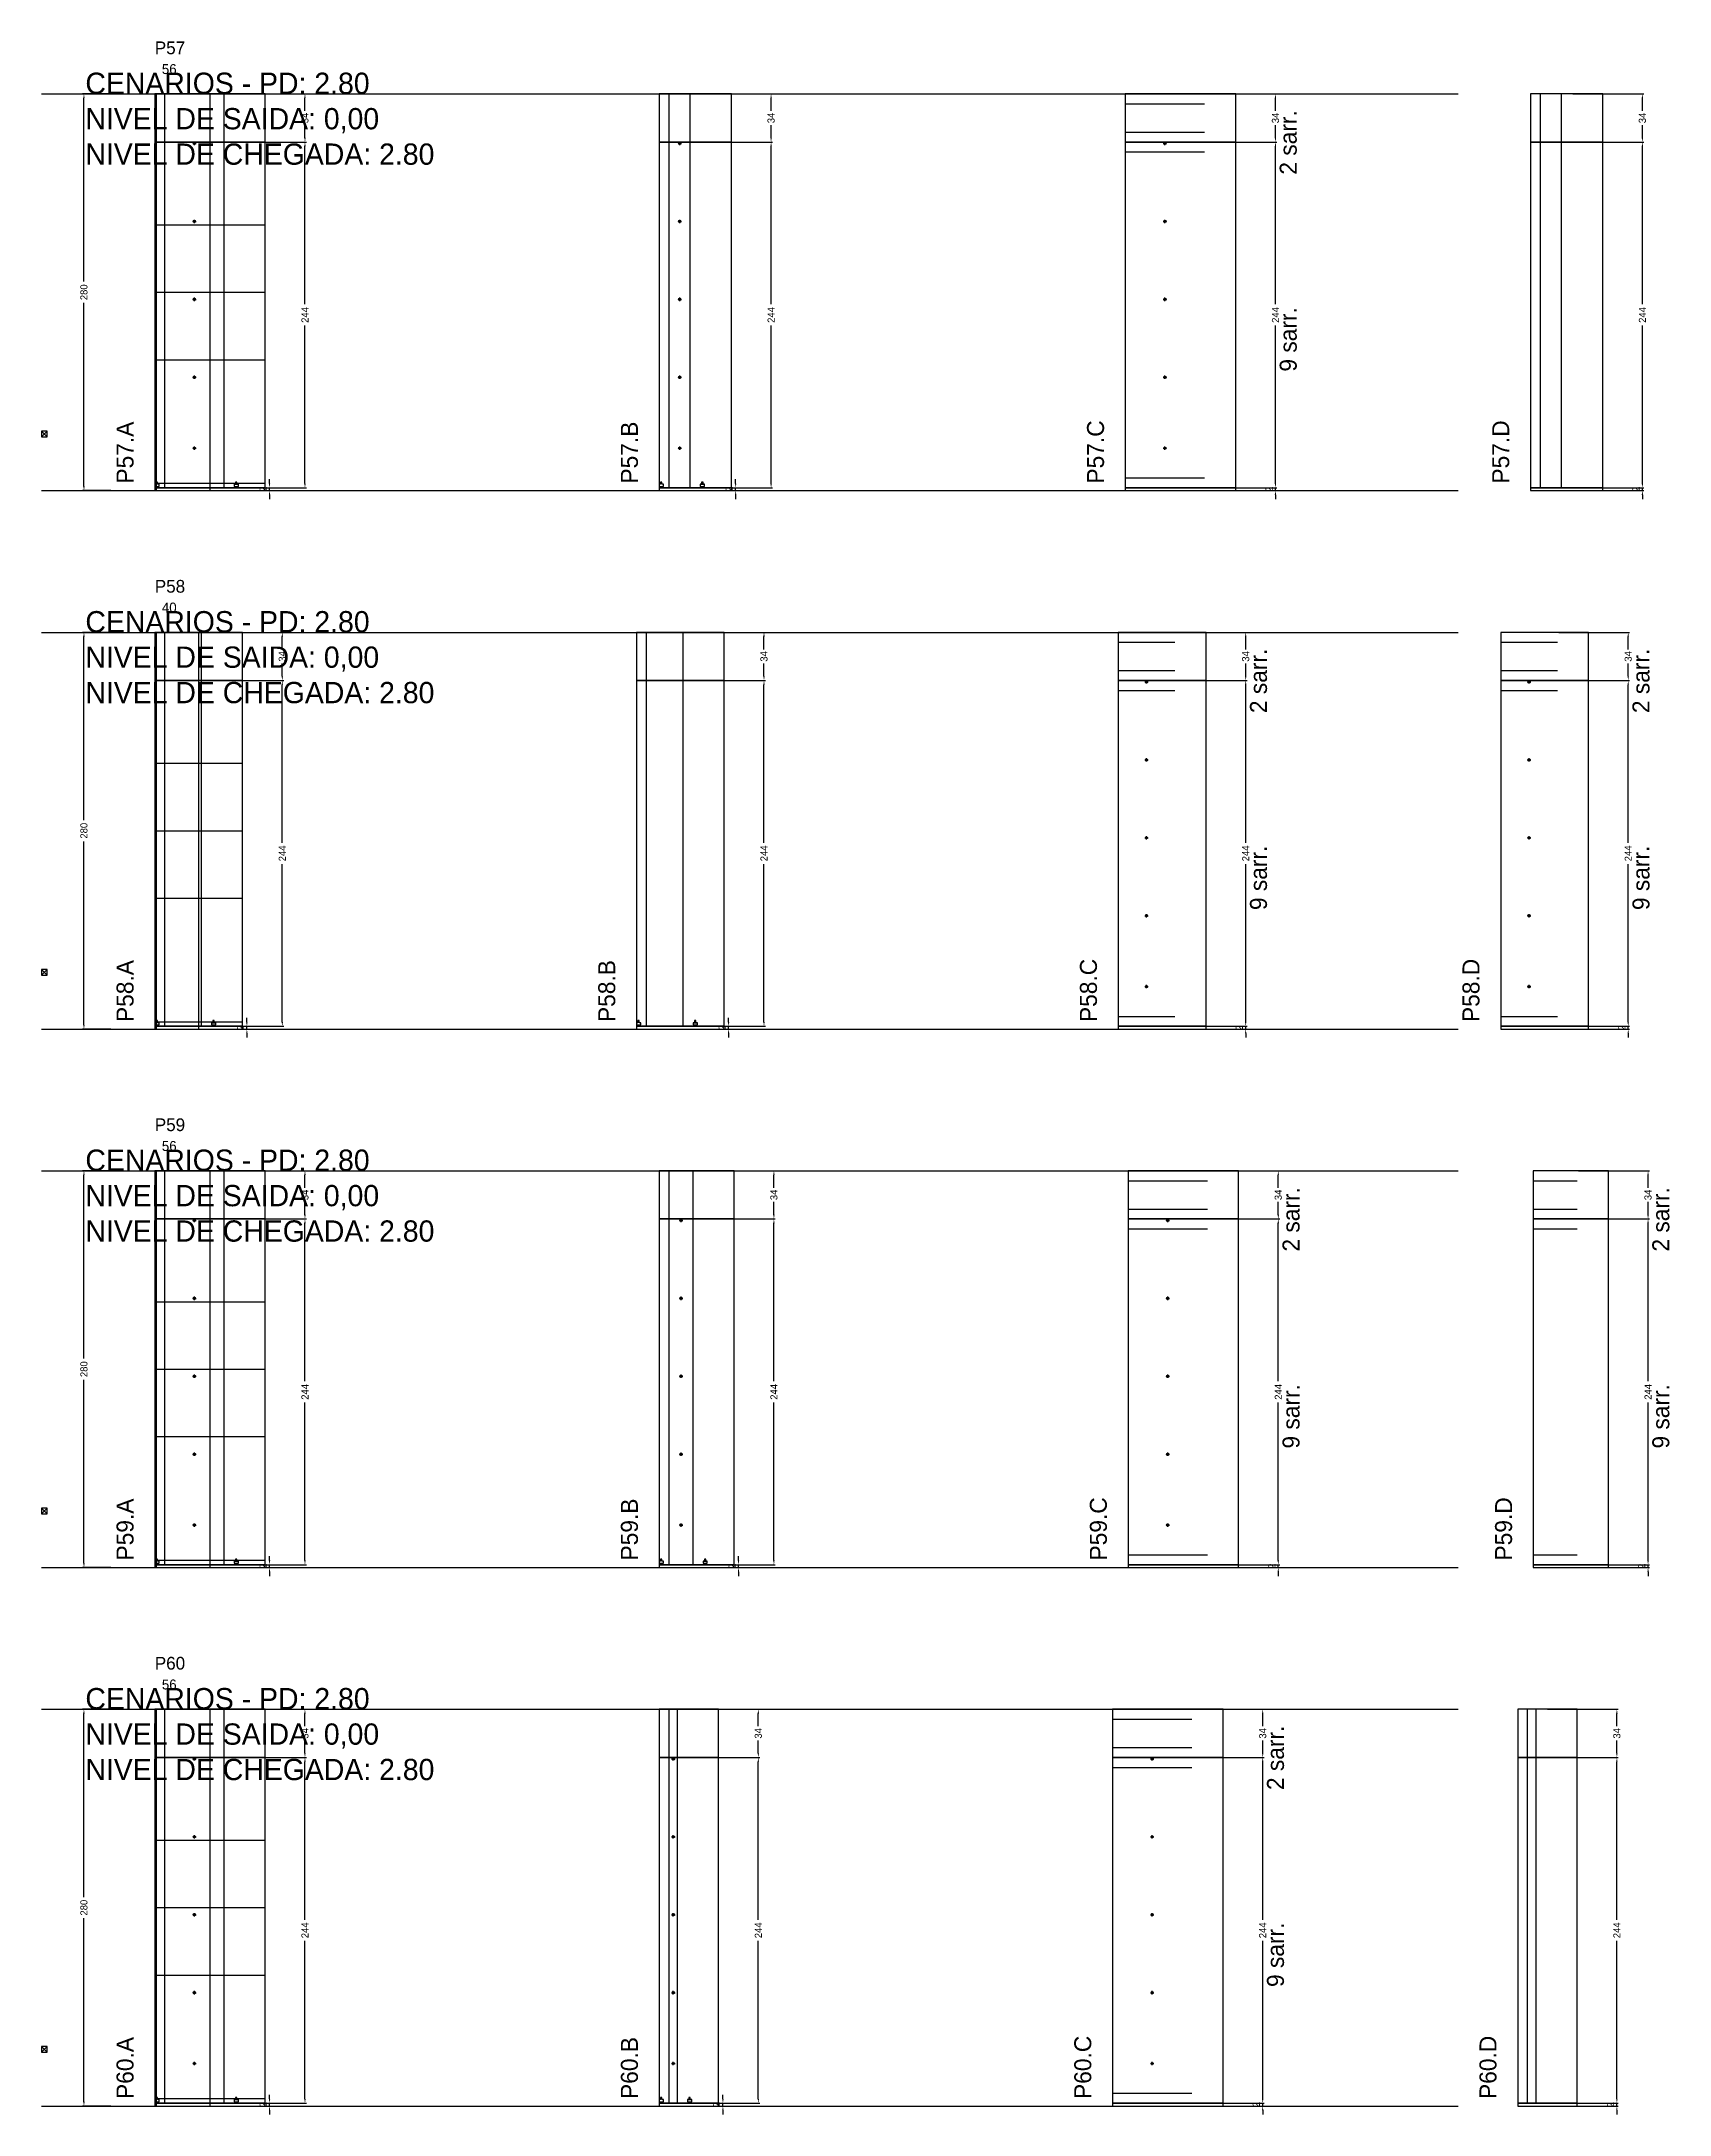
# Model space of a CAD drawing. Header units: centimetres. Extents: x -10500 to 4121, y -45226 to 295.
# Drawn here: x -7000 to -5851, y -8366 to -6903 of the extents above; entities that cross this region are included whole.
import ezdxf

# ---------------------------------------------------------------- set-up
doc = ezdxf.new("R2010")
doc.units = ezdxf.units.CM
doc.linetypes.add('DASHED', pattern=[2, -2])
for name, color, linetype in [('CHAPA', 140, 'Continuous'), ('COTA', 241, 'Continuous'), ('COTAS FURACAO', 16, 'Continuous'), ('Madeira', 30, 'Continuous'), ('MEIO_PONT', 160, 'Continuous'), ('NOMENCLATURA', 7, 'Continuous'), ('Nível', 160, 'Continuous'), ('Painéis', 200, 'Continuous'), ('Perfil Metálico', 150, 'Continuous'), ('SARR_2.2x7', 40, 'Continuous'), ('SARRAFO DE PRESSAO', 200, 'Continuous'), ('texto', 7, 'Continuous'), ('TEXTO_GERAL', 7, 'Continuous')]:
    doc.layers.add(name, color=color, linetype=linetype)
doc.dimstyles.new('PAINEL-NOVA', dxfattribs={"dimtxt": 5, "dimasz": 3, "dimexe": 1, "dimexo": 1, "dimgap": 1, "dimtad": 1, "dimcen": 2.5, "dimazin": 3, "dimtfac": 1, "dimtmove": 0, "dimatfit": 3})

# ---------------------------------------------------------------- blocks, each defined once
blk = doc.blocks.new('_CLOSEDFILLED')
at = {"color": 0, "linetype": 'BYBLOCK'}
blk.add_solid([(-1, 0.16), (0, 0), (-1, -0.16)], dxfattribs=at)
blk = doc.blocks.new('*D469')
for p, q in [((-6951, -6940), (-6971, -6940)), ((-6970, -7072.5), (-6970, -6943)), ((-6970, -7217), (-6970, -7087.5)), ((-6951, -7220), (-6971, -7220))]:
    blk.add_line(p, q)
at = {"layer": 'Defpoints'}
for p in [(-6950, -6940), (-6970, -7220), (-6950, -7220)]:
    blk.add_point(p, dxfattribs=at)
at = {"layer": 'COTA', "xscale": 3, "yscale": 3}
for p, rotation in [((-6970, -6940), 90), ((-6970, -7220), 270)]:
    blk.add_blockref('_CLOSEDFILLED', p, dxfattribs=dict(at, rotation=rotation))
at = {"layer": 'COTA', "insert": (-6970, -7080), "char_height": 5, "attachment_point": 5, "rotation": 90}
blk.add_mtext('280', dxfattribs=at)
blk = doc.blocks.new('MULDURA')
at = {"layer": 'Paineis'}
for p, q in [((0, 0), (4, 4)), ((4, 0), (0, 4))]:
    blk.add_line(p, q, dxfattribs=at)
blk.add_lwpolyline([(0, 0), (4, 0), (4, 4), (0, 4)], close=True, dxfattribs=at)
blk = doc.blocks.new('*D471')
for p, q in [((-6863, -6974), (-6813, -6974)), ((-6814, -7088.5), (-6814, -6977)), ((-6814, -7215), (-6814, -7103.5)), ((-6863, -7218), (-6813, -7218))]:
    blk.add_line(p, q)
at = {"layer": 'Defpoints'}
for p in [(-6864, -6974), (-6864, -7218), (-6814, -7218)]:
    blk.add_point(p, dxfattribs=at)
at = {"layer": 'COTA', "xscale": 3, "yscale": 3}
for p, rotation in [((-6814, -6974), 90), ((-6814, -7218), 270)]:
    blk.add_blockref('_CLOSEDFILLED', p, dxfattribs=dict(at, rotation=rotation))
at = {"layer": 'COTA', "insert": (-6814, -7096), "char_height": 5, "attachment_point": 5, "rotation": 90}
blk.add_mtext('244', dxfattribs=at)
blk = doc.blocks.new('*D472')
for p, q in [((-6863, -6940), (-6813, -6940)), ((-6814, -6952), (-6814, -6943)), ((-6814, -6971), (-6814, -6962)), ((-6863, -6974), (-6813, -6974))]:
    blk.add_line(p, q)
at = {"layer": 'Defpoints'}
for p in [(-6864, -6940), (-6864, -6974), (-6814, -6974)]:
    blk.add_point(p, dxfattribs=at)
at = {"layer": 'COTA', "xscale": 3, "yscale": 3}
for p, rotation in [((-6814, -6940), 90), ((-6814, -6974), 270)]:
    blk.add_blockref('_CLOSEDFILLED', p, dxfattribs=dict(at, rotation=rotation))
at = {"layer": 'COTA', "insert": (-6814, -6957), "char_height": 5, "attachment_point": 5, "rotation": 90}
blk.add_mtext('34', dxfattribs=at)
blk = doc.blocks.new('SLIPTEE')
at = {"layer": 'Paineis'}
blk.add_lwpolyline([(0, 0), (3, 0), (3, 1.5), (2, 1.5), (2, 3), (1, 3), (1, 1.5), (0, 1.5)], close=True, dxfattribs=at)
blk = doc.blocks.new('SLIPTDD')
at = {"layer": 'Paineis'}
blk.add_line((0, 1.5), (3, 1.5), dxfattribs=at)
blk.add_lwpolyline([(0, 0), (3, 0), (3, 1.5), (2, 1.5), (2, 3), (1, 3), (1, 1.5), (0, 1.5)], close=True, dxfattribs=at)
blk = doc.blocks.new('furacao')
at = {"layer": 'COTAS FURACAO'}
for p, q in [((-1.2, 0), (1.2, 0)), ((0, -1.2), (0, 1.2))]:
    blk.add_line(p, q, dxfattribs=at)
blk.add_circle((0, 0), 0.8, dxfattribs=at)
blk = doc.blocks.new('*D474')
for p, q in [((-6534, -6974), (-6484, -6974)), ((-6485, -7088.5), (-6485, -6977)), ((-6485, -7215), (-6485, -7103.5)), ((-6534, -7218), (-6484, -7218))]:
    blk.add_line(p, q)
at = {"layer": 'Defpoints'}
for p in [(-6535, -6974), (-6535, -7218), (-6485, -7218)]:
    blk.add_point(p, dxfattribs=at)
at = {"layer": 'COTA', "xscale": 3, "yscale": 3}
for p, rotation in [((-6485, -6974), 90), ((-6485, -7218), 270)]:
    blk.add_blockref('_CLOSEDFILLED', p, dxfattribs=dict(at, rotation=rotation))
at = {"layer": 'COTA', "insert": (-6485, -7096), "char_height": 5, "attachment_point": 5, "rotation": 90}
blk.add_mtext('244', dxfattribs=at)
blk = doc.blocks.new('*D475')
for p, q in [((-6534, -6940), (-6484, -6940)), ((-6485, -6952), (-6485, -6943)), ((-6485, -6971), (-6485, -6962)), ((-6534, -6974), (-6484, -6974))]:
    blk.add_line(p, q)
at = {"layer": 'Defpoints'}
for p in [(-6535, -6940), (-6535, -6974), (-6485, -6974)]:
    blk.add_point(p, dxfattribs=at)
at = {"layer": 'COTA', "xscale": 3, "yscale": 3}
for p, rotation in [((-6485, -6940), 90), ((-6485, -6974), 270)]:
    blk.add_blockref('_CLOSEDFILLED', p, dxfattribs=dict(at, rotation=rotation))
at = {"layer": 'COTA', "insert": (-6485, -6957), "char_height": 5, "attachment_point": 5, "rotation": 90}
blk.add_mtext('34', dxfattribs=at)
blk = doc.blocks.new('*D477')
for p, q in [((-6178, -6974), (-6128, -6974)), ((-6129, -7088.5), (-6129, -6977)), ((-6129, -7215), (-6129, -7103.5)), ((-6178, -7218), (-6128, -7218))]:
    blk.add_line(p, q)
at = {"layer": 'Defpoints'}
for p in [(-6179, -6974), (-6179, -7218), (-6129, -7218)]:
    blk.add_point(p, dxfattribs=at)
at = {"layer": 'COTA', "xscale": 3, "yscale": 3}
for p, rotation in [((-6129, -6974), 90), ((-6129, -7218), 270)]:
    blk.add_blockref('_CLOSEDFILLED', p, dxfattribs=dict(at, rotation=rotation))
at = {"layer": 'COTA', "insert": (-6129, -7096), "char_height": 5, "attachment_point": 5, "rotation": 90}
blk.add_mtext('244', dxfattribs=at)
blk = doc.blocks.new('*D478')
for p, q in [((-6178, -6940), (-6128, -6940)), ((-6129, -6952), (-6129, -6943)), ((-6129, -6971), (-6129, -6962)), ((-6178, -6974), (-6128, -6974))]:
    blk.add_line(p, q)
at = {"layer": 'Defpoints'}
for p in [(-6179, -6940), (-6179, -6974), (-6129, -6974)]:
    blk.add_point(p, dxfattribs=at)
at = {"layer": 'COTA', "xscale": 3, "yscale": 3}
for p, rotation in [((-6129, -6940), 90), ((-6129, -6974), 270)]:
    blk.add_blockref('_CLOSEDFILLED', p, dxfattribs=dict(at, rotation=rotation))
at = {"layer": 'COTA', "insert": (-6129, -6957), "char_height": 5, "attachment_point": 5, "rotation": 90}
blk.add_mtext('34', dxfattribs=at)
blk = doc.blocks.new('*D480')
for p, q in [((-5919, -6974), (-5869, -6974)), ((-5870, -7088.5), (-5870, -6977)), ((-5870, -7215), (-5870, -7103.5)), ((-5919, -7218), (-5869, -7218))]:
    blk.add_line(p, q)
at = {"layer": 'Defpoints'}
for p in [(-5920, -6974), (-5920, -7218), (-5870, -7218)]:
    blk.add_point(p, dxfattribs=at)
at = {"layer": 'COTA', "xscale": 3, "yscale": 3}
for p, rotation in [((-5870, -6974), 90), ((-5870, -7218), 270)]:
    blk.add_blockref('_CLOSEDFILLED', p, dxfattribs=dict(at, rotation=rotation))
at = {"layer": 'COTA', "insert": (-5870, -7096), "char_height": 5, "attachment_point": 5, "rotation": 90}
blk.add_mtext('244', dxfattribs=at)
blk = doc.blocks.new('*D481')
for p, q in [((-5919, -6940), (-5869, -6940)), ((-5870, -6952), (-5870, -6943)), ((-5870, -6971), (-5870, -6962)), ((-5919, -6974), (-5869, -6974))]:
    blk.add_line(p, q)
at = {"layer": 'Defpoints'}
for p in [(-5920, -6940), (-5920, -6974), (-5870, -6974)]:
    blk.add_point(p, dxfattribs=at)
at = {"layer": 'COTA', "xscale": 3, "yscale": 3}
for p, rotation in [((-5870, -6940), 90), ((-5870, -6974), 270)]:
    blk.add_blockref('_CLOSEDFILLED', p, dxfattribs=dict(at, rotation=rotation))
at = {"layer": 'COTA', "insert": (-5870, -6957), "char_height": 5, "attachment_point": 5, "rotation": 90}
blk.add_mtext('34', dxfattribs=at)
blk = doc.blocks.new('*D495')
for p, q in [((-6951, -7320), (-6971, -7320)), ((-6970, -7452.5), (-6970, -7323)), ((-6970, -7597), (-6970, -7467.5)), ((-6951, -7600), (-6971, -7600))]:
    blk.add_line(p, q)
at = {"layer": 'Defpoints'}
for p in [(-6950, -7320), (-6970, -7600), (-6950, -7600)]:
    blk.add_point(p, dxfattribs=at)
at = {"layer": 'COTA', "xscale": 3, "yscale": 3}
for p, rotation in [((-6970, -7320), 90), ((-6970, -7600), 270)]:
    blk.add_blockref('_CLOSEDFILLED', p, dxfattribs=dict(at, rotation=rotation))
at = {"layer": 'COTA', "insert": (-6970, -7460), "char_height": 5, "attachment_point": 5, "rotation": 90}
blk.add_mtext('280', dxfattribs=at)
blk = doc.blocks.new('*D497')
for p, q in [((-6879, -7354), (-6829, -7354)), ((-6830, -7468.5), (-6830, -7357)), ((-6830, -7595), (-6830, -7483.5)), ((-6879, -7598), (-6829, -7598))]:
    blk.add_line(p, q)
at = {"layer": 'Defpoints'}
for p in [(-6880, -7354), (-6880, -7598), (-6830, -7598)]:
    blk.add_point(p, dxfattribs=at)
at = {"layer": 'COTA', "xscale": 3, "yscale": 3}
for p, rotation in [((-6830, -7354), 90), ((-6830, -7598), 270)]:
    blk.add_blockref('_CLOSEDFILLED', p, dxfattribs=dict(at, rotation=rotation))
at = {"layer": 'COTA', "insert": (-6830, -7476), "char_height": 5, "attachment_point": 5, "rotation": 90}
blk.add_mtext('244', dxfattribs=at)
blk = doc.blocks.new('*D498')
for p, q in [((-6879, -7320), (-6829, -7320)), ((-6830, -7332), (-6830, -7323)), ((-6830, -7351), (-6830, -7342)), ((-6879, -7354), (-6829, -7354))]:
    blk.add_line(p, q)
at = {"layer": 'Defpoints'}
for p in [(-6880, -7320), (-6880, -7354), (-6830, -7354)]:
    blk.add_point(p, dxfattribs=at)
at = {"layer": 'COTA', "xscale": 3, "yscale": 3}
for p, rotation in [((-6830, -7320), 90), ((-6830, -7354), 270)]:
    blk.add_blockref('_CLOSEDFILLED', p, dxfattribs=dict(at, rotation=rotation))
at = {"layer": 'COTA', "insert": (-6830, -7337), "char_height": 5, "attachment_point": 5, "rotation": 90}
blk.add_mtext('34', dxfattribs=at)
blk = doc.blocks.new('*D500')
for p, q in [((-6539, -7354), (-6489, -7354)), ((-6490, -7468.5), (-6490, -7357)), ((-6490, -7595), (-6490, -7483.5)), ((-6539, -7598), (-6489, -7598))]:
    blk.add_line(p, q)
at = {"layer": 'Defpoints'}
for p in [(-6540, -7354), (-6540, -7598), (-6490, -7598)]:
    blk.add_point(p, dxfattribs=at)
at = {"layer": 'COTA', "xscale": 3, "yscale": 3}
for p, rotation in [((-6490, -7354), 90), ((-6490, -7598), 270)]:
    blk.add_blockref('_CLOSEDFILLED', p, dxfattribs=dict(at, rotation=rotation))
at = {"layer": 'COTA', "insert": (-6490, -7476), "char_height": 5, "attachment_point": 5, "rotation": 90}
blk.add_mtext('244', dxfattribs=at)
blk = doc.blocks.new('*D501')
for p, q in [((-6539, -7320), (-6489, -7320)), ((-6490, -7332), (-6490, -7323)), ((-6490, -7351), (-6490, -7342)), ((-6539, -7354), (-6489, -7354))]:
    blk.add_line(p, q)
at = {"layer": 'Defpoints'}
for p in [(-6540, -7320), (-6540, -7354), (-6490, -7354)]:
    blk.add_point(p, dxfattribs=at)
at = {"layer": 'COTA', "xscale": 3, "yscale": 3}
for p, rotation in [((-6490, -7320), 90), ((-6490, -7354), 270)]:
    blk.add_blockref('_CLOSEDFILLED', p, dxfattribs=dict(at, rotation=rotation))
at = {"layer": 'COTA', "insert": (-6490, -7337), "char_height": 5, "attachment_point": 5, "rotation": 90}
blk.add_mtext('34', dxfattribs=at)
blk = doc.blocks.new('*D503')
for p, q in [((-6199, -7354), (-6149, -7354)), ((-6150, -7468.5), (-6150, -7357)), ((-6150, -7595), (-6150, -7483.5)), ((-6199, -7598), (-6149, -7598))]:
    blk.add_line(p, q)
at = {"layer": 'Defpoints'}
for p in [(-6200, -7354), (-6200, -7598), (-6150, -7598)]:
    blk.add_point(p, dxfattribs=at)
at = {"layer": 'COTA', "xscale": 3, "yscale": 3}
for p, rotation in [((-6150, -7354), 90), ((-6150, -7598), 270)]:
    blk.add_blockref('_CLOSEDFILLED', p, dxfattribs=dict(at, rotation=rotation))
at = {"layer": 'COTA', "insert": (-6150, -7476), "char_height": 5, "attachment_point": 5, "rotation": 90}
blk.add_mtext('244', dxfattribs=at)
blk = doc.blocks.new('*D504')
for p, q in [((-6199, -7320), (-6149, -7320)), ((-6150, -7332), (-6150, -7323)), ((-6150, -7351), (-6150, -7342)), ((-6199, -7354), (-6149, -7354))]:
    blk.add_line(p, q)
at = {"layer": 'Defpoints'}
for p in [(-6200, -7320), (-6200, -7354), (-6150, -7354)]:
    blk.add_point(p, dxfattribs=at)
at = {"layer": 'COTA', "xscale": 3, "yscale": 3}
for p, rotation in [((-6150, -7320), 90), ((-6150, -7354), 270)]:
    blk.add_blockref('_CLOSEDFILLED', p, dxfattribs=dict(at, rotation=rotation))
at = {"layer": 'COTA', "insert": (-6150, -7337), "char_height": 5, "attachment_point": 5, "rotation": 90}
blk.add_mtext('34', dxfattribs=at)
blk = doc.blocks.new('*D506')
for p, q in [((-5929, -7354), (-5879, -7354)), ((-5880, -7468.5), (-5880, -7357)), ((-5880, -7595), (-5880, -7483.5)), ((-5929, -7598), (-5879, -7598))]:
    blk.add_line(p, q)
at = {"layer": 'Defpoints'}
for p in [(-5930, -7354), (-5930, -7598), (-5880, -7598)]:
    blk.add_point(p, dxfattribs=at)
at = {"layer": 'COTA', "xscale": 3, "yscale": 3}
for p, rotation in [((-5880, -7354), 90), ((-5880, -7598), 270)]:
    blk.add_blockref('_CLOSEDFILLED', p, dxfattribs=dict(at, rotation=rotation))
at = {"layer": 'COTA', "insert": (-5880, -7476), "char_height": 5, "attachment_point": 5, "rotation": 90}
blk.add_mtext('244', dxfattribs=at)
blk = doc.blocks.new('*D507')
for p, q in [((-5929, -7320), (-5879, -7320)), ((-5880, -7332), (-5880, -7323)), ((-5880, -7351), (-5880, -7342)), ((-5929, -7354), (-5879, -7354))]:
    blk.add_line(p, q)
at = {"layer": 'Defpoints'}
for p in [(-5930, -7320), (-5930, -7354), (-5880, -7354)]:
    blk.add_point(p, dxfattribs=at)
at = {"layer": 'COTA', "xscale": 3, "yscale": 3}
for p, rotation in [((-5880, -7320), 90), ((-5880, -7354), 270)]:
    blk.add_blockref('_CLOSEDFILLED', p, dxfattribs=dict(at, rotation=rotation))
at = {"layer": 'COTA', "insert": (-5880, -7337), "char_height": 5, "attachment_point": 5, "rotation": 90}
blk.add_mtext('34', dxfattribs=at)
blk = doc.blocks.new('*D521')
for p, q in [((-6951, -7700), (-6971, -7700)), ((-6970, -7832.5), (-6970, -7703)), ((-6970, -7977), (-6970, -7847.5)), ((-6951, -7980), (-6971, -7980))]:
    blk.add_line(p, q)
at = {"layer": 'Defpoints'}
for p in [(-6950, -7700), (-6970, -7980), (-6950, -7980)]:
    blk.add_point(p, dxfattribs=at)
at = {"layer": 'COTA', "xscale": 3, "yscale": 3}
for p, rotation in [((-6970, -7700), 90), ((-6970, -7980), 270)]:
    blk.add_blockref('_CLOSEDFILLED', p, dxfattribs=dict(at, rotation=rotation))
at = {"layer": 'COTA', "insert": (-6970, -7840), "char_height": 5, "attachment_point": 5, "rotation": 90}
blk.add_mtext('280', dxfattribs=at)
blk = doc.blocks.new('*D523')
for p, q in [((-6863, -7734), (-6813, -7734)), ((-6814, -7848.5), (-6814, -7737)), ((-6814, -7975), (-6814, -7863.5)), ((-6863, -7978), (-6813, -7978))]:
    blk.add_line(p, q)
at = {"layer": 'Defpoints'}
for p in [(-6864, -7734), (-6864, -7978), (-6814, -7978)]:
    blk.add_point(p, dxfattribs=at)
at = {"layer": 'COTA', "xscale": 3, "yscale": 3}
for p, rotation in [((-6814, -7734), 90), ((-6814, -7978), 270)]:
    blk.add_blockref('_CLOSEDFILLED', p, dxfattribs=dict(at, rotation=rotation))
at = {"layer": 'COTA', "insert": (-6814, -7856), "char_height": 5, "attachment_point": 5, "rotation": 90}
blk.add_mtext('244', dxfattribs=at)
blk = doc.blocks.new('*D524')
for p, q in [((-6863, -7700), (-6813, -7700)), ((-6814, -7712), (-6814, -7703)), ((-6814, -7731), (-6814, -7722)), ((-6863, -7734), (-6813, -7734))]:
    blk.add_line(p, q)
at = {"layer": 'Defpoints'}
for p in [(-6864, -7700), (-6864, -7734), (-6814, -7734)]:
    blk.add_point(p, dxfattribs=at)
at = {"layer": 'COTA', "xscale": 3, "yscale": 3}
for p, rotation in [((-6814, -7700), 90), ((-6814, -7734), 270)]:
    blk.add_blockref('_CLOSEDFILLED', p, dxfattribs=dict(at, rotation=rotation))
at = {"layer": 'COTA', "insert": (-6814, -7717), "char_height": 5, "attachment_point": 5, "rotation": 90}
blk.add_mtext('34', dxfattribs=at)
blk = doc.blocks.new('*D526')
for p, q in [((-6532, -7734), (-6482, -7734)), ((-6483, -7848.5), (-6483, -7737)), ((-6483, -7975), (-6483, -7863.5)), ((-6532, -7978), (-6482, -7978))]:
    blk.add_line(p, q)
at = {"layer": 'Defpoints'}
for p in [(-6533, -7734), (-6533, -7978), (-6483, -7978)]:
    blk.add_point(p, dxfattribs=at)
at = {"layer": 'COTA', "xscale": 3, "yscale": 3}
for p, rotation in [((-6483, -7734), 90), ((-6483, -7978), 270)]:
    blk.add_blockref('_CLOSEDFILLED', p, dxfattribs=dict(at, rotation=rotation))
at = {"layer": 'COTA', "insert": (-6483, -7856), "char_height": 5, "attachment_point": 5, "rotation": 90}
blk.add_mtext('244', dxfattribs=at)
blk = doc.blocks.new('*D527')
for p, q in [((-6532, -7700), (-6482, -7700)), ((-6483, -7712), (-6483, -7703)), ((-6483, -7731), (-6483, -7722)), ((-6532, -7734), (-6482, -7734))]:
    blk.add_line(p, q)
at = {"layer": 'Defpoints'}
for p in [(-6533, -7700), (-6533, -7734), (-6483, -7734)]:
    blk.add_point(p, dxfattribs=at)
at = {"layer": 'COTA', "xscale": 3, "yscale": 3}
for p, rotation in [((-6483, -7700), 90), ((-6483, -7734), 270)]:
    blk.add_blockref('_CLOSEDFILLED', p, dxfattribs=dict(at, rotation=rotation))
at = {"layer": 'COTA', "insert": (-6483, -7717), "char_height": 5, "attachment_point": 5, "rotation": 90}
blk.add_mtext('34', dxfattribs=at)
blk = doc.blocks.new('*D529')
for p, q in [((-6176, -7734), (-6126, -7734)), ((-6127, -7848.5), (-6127, -7737)), ((-6127, -7975), (-6127, -7863.5)), ((-6176, -7978), (-6126, -7978))]:
    blk.add_line(p, q)
at = {"layer": 'Defpoints'}
for p in [(-6177, -7734), (-6177, -7978), (-6127, -7978)]:
    blk.add_point(p, dxfattribs=at)
at = {"layer": 'COTA', "xscale": 3, "yscale": 3}
for p, rotation in [((-6127, -7734), 90), ((-6127, -7978), 270)]:
    blk.add_blockref('_CLOSEDFILLED', p, dxfattribs=dict(at, rotation=rotation))
at = {"layer": 'COTA', "insert": (-6127, -7856), "char_height": 5, "attachment_point": 5, "rotation": 90}
blk.add_mtext('244', dxfattribs=at)
blk = doc.blocks.new('*D530')
for p, q in [((-6176, -7700), (-6126, -7700)), ((-6127, -7712), (-6127, -7703)), ((-6127, -7731), (-6127, -7722)), ((-6176, -7734), (-6126, -7734))]:
    blk.add_line(p, q)
at = {"layer": 'Defpoints'}
for p in [(-6177, -7700), (-6177, -7734), (-6127, -7734)]:
    blk.add_point(p, dxfattribs=at)
at = {"layer": 'COTA', "xscale": 3, "yscale": 3}
for p, rotation in [((-6127, -7700), 90), ((-6127, -7734), 270)]:
    blk.add_blockref('_CLOSEDFILLED', p, dxfattribs=dict(at, rotation=rotation))
at = {"layer": 'COTA', "insert": (-6127, -7717), "char_height": 5, "attachment_point": 5, "rotation": 90}
blk.add_mtext('34', dxfattribs=at)
blk = doc.blocks.new('*D532')
for p, q in [((-5915, -7734), (-5865, -7734)), ((-5866, -7848.5), (-5866, -7737)), ((-5866, -7975), (-5866, -7863.5)), ((-5915, -7978), (-5865, -7978))]:
    blk.add_line(p, q)
at = {"layer": 'Defpoints'}
for p in [(-5916, -7734), (-5916, -7978), (-5866, -7978)]:
    blk.add_point(p, dxfattribs=at)
at = {"layer": 'COTA', "xscale": 3, "yscale": 3}
for p, rotation in [((-5866, -7734), 90), ((-5866, -7978), 270)]:
    blk.add_blockref('_CLOSEDFILLED', p, dxfattribs=dict(at, rotation=rotation))
at = {"layer": 'COTA', "insert": (-5866, -7856), "char_height": 5, "attachment_point": 5, "rotation": 90}
blk.add_mtext('244', dxfattribs=at)
blk = doc.blocks.new('*D533')
for p, q in [((-5915, -7700), (-5865, -7700)), ((-5866, -7712), (-5866, -7703)), ((-5866, -7731), (-5866, -7722)), ((-5915, -7734), (-5865, -7734))]:
    blk.add_line(p, q)
at = {"layer": 'Defpoints'}
for p in [(-5916, -7700), (-5916, -7734), (-5866, -7734)]:
    blk.add_point(p, dxfattribs=at)
at = {"layer": 'COTA', "xscale": 3, "yscale": 3}
for p, rotation in [((-5866, -7700), 90), ((-5866, -7734), 270)]:
    blk.add_blockref('_CLOSEDFILLED', p, dxfattribs=dict(at, rotation=rotation))
at = {"layer": 'COTA', "insert": (-5866, -7717), "char_height": 5, "attachment_point": 5, "rotation": 90}
blk.add_mtext('34', dxfattribs=at)
blk = doc.blocks.new('*D547')
for p, q in [((-6951, -8080), (-6971, -8080)), ((-6970, -8212.5), (-6970, -8083)), ((-6970, -8357), (-6970, -8227.5)), ((-6951, -8360), (-6971, -8360))]:
    blk.add_line(p, q)
at = {"layer": 'Defpoints'}
for p in [(-6950, -8080), (-6970, -8360), (-6950, -8360)]:
    blk.add_point(p, dxfattribs=at)
at = {"layer": 'COTA', "xscale": 3, "yscale": 3}
for p, rotation in [((-6970, -8080), 90), ((-6970, -8360), 270)]:
    blk.add_blockref('_CLOSEDFILLED', p, dxfattribs=dict(at, rotation=rotation))
at = {"layer": 'COTA', "insert": (-6970, -8220), "char_height": 5, "attachment_point": 5, "rotation": 90}
blk.add_mtext('280', dxfattribs=at)
blk = doc.blocks.new('*D549')
for p, q in [((-6863, -8114), (-6813, -8114)), ((-6814, -8228.5), (-6814, -8117)), ((-6814, -8355), (-6814, -8243.5)), ((-6863, -8358), (-6813, -8358))]:
    blk.add_line(p, q)
at = {"layer": 'Defpoints'}
for p in [(-6864, -8114), (-6864, -8358), (-6814, -8358)]:
    blk.add_point(p, dxfattribs=at)
at = {"layer": 'COTA', "xscale": 3, "yscale": 3}
for p, rotation in [((-6814, -8114), 90), ((-6814, -8358), 270)]:
    blk.add_blockref('_CLOSEDFILLED', p, dxfattribs=dict(at, rotation=rotation))
at = {"layer": 'COTA', "insert": (-6814, -8236), "char_height": 5, "attachment_point": 5, "rotation": 90}
blk.add_mtext('244', dxfattribs=at)
blk = doc.blocks.new('*D550')
for p, q in [((-6863, -8080), (-6813, -8080)), ((-6814, -8092), (-6814, -8083)), ((-6814, -8111), (-6814, -8102)), ((-6863, -8114), (-6813, -8114))]:
    blk.add_line(p, q)
at = {"layer": 'Defpoints'}
for p in [(-6864, -8080), (-6864, -8114), (-6814, -8114)]:
    blk.add_point(p, dxfattribs=at)
at = {"layer": 'COTA', "xscale": 3, "yscale": 3}
for p, rotation in [((-6814, -8080), 90), ((-6814, -8114), 270)]:
    blk.add_blockref('_CLOSEDFILLED', p, dxfattribs=dict(at, rotation=rotation))
at = {"layer": 'COTA', "insert": (-6814, -8097), "char_height": 5, "attachment_point": 5, "rotation": 90}
blk.add_mtext('34', dxfattribs=at)
blk = doc.blocks.new('*D552')
for p, q in [((-6543, -8114), (-6493, -8114)), ((-6494, -8228.5), (-6494, -8117)), ((-6494, -8355), (-6494, -8243.5)), ((-6543, -8358), (-6493, -8358))]:
    blk.add_line(p, q)
at = {"layer": 'Defpoints'}
for p in [(-6544, -8114), (-6544, -8358), (-6494, -8358)]:
    blk.add_point(p, dxfattribs=at)
at = {"layer": 'COTA', "xscale": 3, "yscale": 3}
for p, rotation in [((-6494, -8114), 90), ((-6494, -8358), 270)]:
    blk.add_blockref('_CLOSEDFILLED', p, dxfattribs=dict(at, rotation=rotation))
at = {"layer": 'COTA', "insert": (-6494, -8236), "char_height": 5, "attachment_point": 5, "rotation": 90}
blk.add_mtext('244', dxfattribs=at)
blk = doc.blocks.new('*D553')
for p, q in [((-6543, -8080), (-6493, -8080)), ((-6494, -8092), (-6494, -8083)), ((-6494, -8111), (-6494, -8102)), ((-6543, -8114), (-6493, -8114))]:
    blk.add_line(p, q)
at = {"layer": 'Defpoints'}
for p in [(-6544, -8080), (-6544, -8114), (-6494, -8114)]:
    blk.add_point(p, dxfattribs=at)
at = {"layer": 'COTA', "xscale": 3, "yscale": 3}
for p, rotation in [((-6494, -8080), 90), ((-6494, -8114), 270)]:
    blk.add_blockref('_CLOSEDFILLED', p, dxfattribs=dict(at, rotation=rotation))
at = {"layer": 'COTA', "insert": (-6494, -8097), "char_height": 5, "attachment_point": 5, "rotation": 90}
blk.add_mtext('34', dxfattribs=at)
blk = doc.blocks.new('*D555')
for p, q in [((-6187, -8114), (-6137, -8114)), ((-6138, -8228.5), (-6138, -8117)), ((-6138, -8355), (-6138, -8243.5)), ((-6187, -8358), (-6137, -8358))]:
    blk.add_line(p, q)
at = {"layer": 'Defpoints'}
for p in [(-6188, -8114), (-6188, -8358), (-6138, -8358)]:
    blk.add_point(p, dxfattribs=at)
at = {"layer": 'COTA', "xscale": 3, "yscale": 3}
for p, rotation in [((-6138, -8114), 90), ((-6138, -8358), 270)]:
    blk.add_blockref('_CLOSEDFILLED', p, dxfattribs=dict(at, rotation=rotation))
at = {"layer": 'COTA', "insert": (-6138, -8236), "char_height": 5, "attachment_point": 5, "rotation": 90}
blk.add_mtext('244', dxfattribs=at)
blk = doc.blocks.new('*D556')
for p, q in [((-6187, -8080), (-6137, -8080)), ((-6138, -8092), (-6138, -8083)), ((-6138, -8111), (-6138, -8102)), ((-6187, -8114), (-6137, -8114))]:
    blk.add_line(p, q)
at = {"layer": 'Defpoints'}
for p in [(-6188, -8080), (-6188, -8114), (-6138, -8114)]:
    blk.add_point(p, dxfattribs=at)
at = {"layer": 'COTA', "xscale": 3, "yscale": 3}
for p, rotation in [((-6138, -8080), 90), ((-6138, -8114), 270)]:
    blk.add_blockref('_CLOSEDFILLED', p, dxfattribs=dict(at, rotation=rotation))
at = {"layer": 'COTA', "insert": (-6138, -8097), "char_height": 5, "attachment_point": 5, "rotation": 90}
blk.add_mtext('34', dxfattribs=at)
blk = doc.blocks.new('*D558')
for p, q in [((-5937, -8114), (-5887, -8114)), ((-5888, -8228.5), (-5888, -8117)), ((-5888, -8355), (-5888, -8243.5)), ((-5937, -8358), (-5887, -8358))]:
    blk.add_line(p, q)
at = {"layer": 'Defpoints'}
for p in [(-5938, -8114), (-5938, -8358), (-5888, -8358)]:
    blk.add_point(p, dxfattribs=at)
at = {"layer": 'COTA', "xscale": 3, "yscale": 3}
for p, rotation in [((-5888, -8114), 90), ((-5888, -8358), 270)]:
    blk.add_blockref('_CLOSEDFILLED', p, dxfattribs=dict(at, rotation=rotation))
at = {"layer": 'COTA', "insert": (-5888, -8236), "char_height": 5, "attachment_point": 5, "rotation": 90}
blk.add_mtext('244', dxfattribs=at)
blk = doc.blocks.new('*D559')
for p, q in [((-5937, -8080), (-5887, -8080)), ((-5888, -8092), (-5888, -8083)), ((-5888, -8111), (-5888, -8102)), ((-5937, -8114), (-5887, -8114))]:
    blk.add_line(p, q)
at = {"layer": 'Defpoints'}
for p in [(-5938, -8080), (-5938, -8114), (-5888, -8114)]:
    blk.add_point(p, dxfattribs=at)
at = {"layer": 'COTA', "xscale": 3, "yscale": 3}
for p, rotation in [((-5888, -8080), 90), ((-5888, -8114), 270)]:
    blk.add_blockref('_CLOSEDFILLED', p, dxfattribs=dict(at, rotation=rotation))
at = {"layer": 'COTA', "insert": (-5888, -8097), "char_height": 5, "attachment_point": 5, "rotation": 90}
blk.add_mtext('34', dxfattribs=at)

msp = doc.modelspace()

# ---------------------------------------------------------------- linework, layer by layer
at = {"layer": 'CHAPA'}
for points in [[(-6920, -7220), (-6918.8, -7220), (-6918.8, -6940), (-6920, -6940)], [(-6920, -7600), (-6918.8, -7600), (-6918.8, -7320), (-6920, -7320)], [(-6920, -7980), (-6918.8, -7980), (-6918.8, -7700), (-6920, -7700)], [(-6920, -8360), (-6918.8, -8360), (-6918.8, -8080), (-6920, -8080)]]:
    msp.add_lwpolyline(points, close=True, dxfattribs=at)
at = {"layer": 'Madeira'}
for points in [[(-6920, -7032.4), (-6842, -7032.4)], [(-6920, -7127.6), (-6842, -7127.6)], [(-6920, -7412.4), (-6858, -7412.4)], [(-6920, -7507.6), (-6858, -7507.6)], [(-6920, -7792.4), (-6842, -7792.4)], [(-6920, -7887.6), (-6842, -7887.6)], [(-6920, -8172.4), (-6842, -8172.4)], [(-6920, -8267.6), (-6842, -8267.6)]]:
    msp.add_lwpolyline(points, dxfattribs=at)
at = {"layer": 'MEIO_PONT'}
for points in [[(-6920, -7080), (-6842, -7080)], [(-6920, -7460), (-6858, -7460)], [(-6920, -7840), (-6842, -7840)], [(-6920, -8220), (-6842, -8220)]]:
    msp.add_lwpolyline(points, dxfattribs=at)
at = {"layer": 'Nível', "linetype": 'DASHED'}
for points in [[(-7000, -6940), (-6000, -6940)], [(-7000, -7220), (-6000, -7220)], [(-7000, -7320), (-6000, -7320)], [(-7000, -7600), (-6000, -7600)], [(-7000, -7700), (-6000, -7700)], [(-7000, -7980), (-6000, -7980)], [(-7000, -8080), (-6000, -8080)], [(-7000, -8360), (-6000, -8360)]]:
    msp.add_lwpolyline(points, dxfattribs=at)
at = {"layer": 'Painéis'}
for points in [[(-6920, -6974), (-6842, -6974), (-6842, -6940), (-6920, -6940)], [(-6920, -7220), (-6842, -7220), (-6842, -6940), (-6920, -6940)], [(-6564, -6974), (-6513, -6974), (-6513, -6940), (-6564, -6940)], [(-6235, -6974), (-6157, -6974), (-6157, -6940), (-6235, -6940)], [(-5949, -6974), (-5898, -6974), (-5898, -6940), (-5949, -6940)], [(-6920, -7218), (-6842, -7218), (-6842, -6974), (-6920, -6974)], [(-6564, -7218), (-6513, -7218), (-6513, -6974), (-6564, -6974)], [(-6235, -7218), (-6157, -7218), (-6157, -6974), (-6235, -6974)], [(-5949, -7218), (-5898, -7218), (-5898, -6974), (-5949, -6974)], [(-6920, -7220), (-6842, -7220), (-6842, -7218), (-6920, -7218)], [(-6564, -7220), (-6513, -7220), (-6513, -7218), (-6564, -7218)], [(-6235, -7220), (-6157, -7220), (-6157, -7218), (-6235, -7218)], [(-5949, -7220), (-5898, -7220), (-5898, -7218), (-5949, -7218)], [(-6920, -7354), (-6858, -7354), (-6858, -7320), (-6920, -7320)], [(-6920, -7600), (-6858, -7600), (-6858, -7320), (-6920, -7320)], [(-6580, -7354), (-6518, -7354), (-6518, -7320), (-6580, -7320)], [(-6240, -7354), (-6178, -7354), (-6178, -7320), (-6240, -7320)], [(-5970, -7354), (-5908, -7354), (-5908, -7320), (-5970, -7320)], [(-6920, -7598), (-6858, -7598), (-6858, -7354), (-6920, -7354)], [(-6580, -7598), (-6518, -7598), (-6518, -7354), (-6580, -7354)], [(-6240, -7598), (-6178, -7598), (-6178, -7354), (-6240, -7354)], [(-5970, -7598), (-5908, -7598), (-5908, -7354), (-5970, -7354)], [(-6920, -7600), (-6858, -7600), (-6858, -7598), (-6920, -7598)], [(-6580, -7600), (-6518, -7600), (-6518, -7598), (-6580, -7598)], [(-6240, -7600), (-6178, -7600), (-6178, -7598), (-6240, -7598)], [(-5970, -7600), (-5908, -7600), (-5908, -7598), (-5970, -7598)], [(-6920, -7734), (-6842, -7734), (-6842, -7700), (-6920, -7700)], [(-6920, -7980), (-6842, -7980), (-6842, -7700), (-6920, -7700)], [(-6564, -7734), (-6511, -7734), (-6511, -7700), (-6564, -7700)], [(-6233, -7734), (-6155, -7734), (-6155, -7700), (-6233, -7700)], [(-5947, -7734), (-5894, -7734), (-5894, -7700), (-5947, -7700)], [(-6920, -7978), (-6842, -7978), (-6842, -7734), (-6920, -7734)], [(-6564, -7978), (-6511, -7978), (-6511, -7734), (-6564, -7734)], [(-6233, -7978), (-6155, -7978), (-6155, -7734), (-6233, -7734)], [(-5947, -7978), (-5894, -7978), (-5894, -7734), (-5947, -7734)], [(-6920, -7980), (-6842, -7980), (-6842, -7978), (-6920, -7978)], [(-6564, -7980), (-6511, -7980), (-6511, -7978), (-6564, -7978)], [(-6233, -7980), (-6155, -7980), (-6155, -7978), (-6233, -7978)], [(-5947, -7980), (-5894, -7980), (-5894, -7978), (-5947, -7978)], [(-6920, -8114), (-6842, -8114), (-6842, -8080), (-6920, -8080)], [(-6920, -8360), (-6842, -8360), (-6842, -8080), (-6920, -8080)], [(-6564, -8114), (-6522, -8114), (-6522, -8080), (-6564, -8080)], [(-6244, -8114), (-6166, -8114), (-6166, -8080), (-6244, -8080)], [(-5958, -8114), (-5916, -8114), (-5916, -8080), (-5958, -8080)], [(-6920, -8358), (-6842, -8358), (-6842, -8114), (-6920, -8114)], [(-6564, -8358), (-6522, -8358), (-6522, -8114), (-6564, -8114)], [(-6244, -8358), (-6166, -8358), (-6166, -8114), (-6244, -8114)], [(-5958, -8358), (-5916, -8358), (-5916, -8114), (-5958, -8114)], [(-6920, -8360), (-6842, -8360), (-6842, -8358), (-6920, -8358)], [(-6564, -8360), (-6522, -8360), (-6522, -8358), (-6564, -8358)], [(-6244, -8360), (-6166, -8360), (-6166, -8358), (-6244, -8358)], [(-5958, -8360), (-5916, -8360), (-5916, -8358), (-5958, -8358)]]:
    msp.add_lwpolyline(points, close=True, dxfattribs=at)
at = {"layer": 'Perfil Metálico'}
for p, q in [((-6881, -7220), (-6881, -6940)), ((-6889, -7600), (-6889, -7320)), ((-6881, -7980), (-6881, -7700)), ((-6881, -8360), (-6881, -8080))]:
    msp.add_line(p, q, dxfattribs=at)
at = {"layer": 'SARR_2.2x7'}
for points in [[(-6913, -6974), (-6913, -6940)], [(-6871, -6974), (-6871, -6940)], [(-6557, -6974), (-6557, -6940)], [(-6542, -6974), (-6542, -6940)], [(-6235, -6947), (-6179, -6947)], [(-5942, -6974), (-5942, -6940)], [(-5927, -6974), (-5927, -6940)], [(-6235, -6967), (-6179, -6967)], [(-6235, -6981), (-6179, -6981)], [(-6235, -7211), (-6179, -7211)], [(-6913, -7354), (-6913, -7320)], [(-6887, -7354), (-6887, -7320)], [(-6573, -7354), (-6573, -7320)], [(-6547, -7354), (-6547, -7320)], [(-6240, -7327), (-6200, -7327)], [(-5970, -7327), (-5930, -7327)], [(-6240, -7347), (-6200, -7347)], [(-5970, -7347), (-5930, -7347)], [(-6240, -7361), (-6200, -7361)], [(-5970, -7361), (-5930, -7361)], [(-6240, -7591), (-6200, -7591)], [(-5970, -7591), (-5930, -7591)], [(-6913, -7734), (-6913, -7700)], [(-6871, -7734), (-6871, -7700)], [(-6557, -7734), (-6557, -7700)], [(-6540, -7734), (-6540, -7700)], [(-6233, -7707), (-6177, -7707)], [(-5947, -7707), (-5916, -7707)], [(-6233, -7727), (-6177, -7727)], [(-5947, -7727), (-5916, -7727)], [(-6233, -7741), (-6177, -7741)], [(-5947, -7741), (-5916, -7741)], [(-6233, -7971), (-6177, -7971)], [(-5947, -7971), (-5916, -7971)], [(-6913, -8114), (-6913, -8080)], [(-6871, -8114), (-6871, -8080)], [(-6557, -8114), (-6557, -8080)], [(-6551, -8114), (-6551, -8080)], [(-6244, -8087), (-6188, -8087)], [(-5951, -8114), (-5951, -8080)], [(-5945, -8114), (-5945, -8080)], [(-6244, -8107), (-6188, -8107)], [(-6244, -8121), (-6188, -8121)], [(-6244, -8351), (-6188, -8351)]]:
    msp.add_lwpolyline(points, dxfattribs=at)
at = {"layer": 'SARR_2.2x7', "linetype": 'DASHED'}
for points in [[(-6913, -7218), (-6913, -6974)], [(-6871, -7218), (-6871, -6974)], [(-6557, -7218), (-6557, -6974)], [(-6542, -7218), (-6542, -6974)], [(-5942, -7218), (-5942, -6974)], [(-5927, -7218), (-5927, -6974)], [(-6913, -7598), (-6913, -7354)], [(-6887, -7598), (-6887, -7354)], [(-6573, -7598), (-6573, -7354)], [(-6547, -7598), (-6547, -7354)], [(-6913, -7978), (-6913, -7734)], [(-6871, -7978), (-6871, -7734)], [(-6557, -7978), (-6557, -7734)], [(-6540, -7978), (-6540, -7734)], [(-6913, -8358), (-6913, -8114)], [(-6871, -8358), (-6871, -8114)], [(-6557, -8358), (-6557, -8114)], [(-6551, -8358), (-6551, -8114)], [(-5951, -8358), (-5951, -8114)], [(-5945, -8358), (-5945, -8114)]]:
    msp.add_lwpolyline(points, dxfattribs=at)
at = {"layer": 'SARRAFO DE PRESSAO'}
for points in [[(-6920, -7220), (-6842, -7220), (-6842, -7215), (-6920, -7215)], [(-6920, -7600), (-6858, -7600), (-6858, -7595), (-6920, -7595)], [(-6920, -7980), (-6842, -7980), (-6842, -7975), (-6920, -7975)], [(-6920, -8360), (-6842, -8360), (-6842, -8355), (-6920, -8355)]]:
    msp.add_lwpolyline(points, close=True, dxfattribs=at)

# ---------------------------------------------------------------- block references
at = {"layer": 'COTA'}
for name, p in [('furacao', (-6892, -6975)), ('furacao', (-6549.5, -6975)), ('furacao', (-6207, -6975)), ('furacao', (-6892, -7030)), ('furacao', (-6549.5, -7030)), ('furacao', (-6207, -7030)), ('furacao', (-6892, -7085)), ('furacao', (-6549.5, -7085)), ('furacao', (-6207, -7085)), ('furacao', (-6892, -7140)), ('furacao', (-6549.5, -7140)), ('furacao', (-6207, -7140)), ('MULDURA', (-7000, -7182)), ('furacao', (-6892, -7190)), ('furacao', (-6549.5, -7190)), ('furacao', (-6207, -7190)), ('SLIPTEE', (-6920, -7217)), ('SLIPTDD', (-6864, -7217)), ('SLIPTEE', (-6564, -7217)), ('SLIPTDD', (-6535, -7217)), ('furacao', (-6220, -7355)), ('furacao', (-5950, -7355)), ('furacao', (-6220, -7410)), ('furacao', (-5950, -7410)), ('furacao', (-6220, -7465)), ('furacao', (-5950, -7465)), ('furacao', (-6220, -7520)), ('furacao', (-5950, -7520)), ('MULDURA', (-7000, -7562)), ('furacao', (-6220, -7570)), ('furacao', (-5950, -7570)), ('SLIPTEE', (-6920, -7597)), ('SLIPTDD', (-6880, -7597)), ('SLIPTEE', (-6580, -7597)), ('SLIPTDD', (-6540, -7597)), ('furacao', (-6892, -7735)), ('furacao', (-6548.5, -7735)), ('furacao', (-6205, -7735)), ('furacao', (-6892, -7790)), ('furacao', (-6548.5, -7790)), ('furacao', (-6205, -7790)), ('furacao', (-6892, -7845)), ('furacao', (-6548.5, -7845)), ('furacao', (-6205, -7845)), ('furacao', (-6892, -7900)), ('furacao', (-6548.5, -7900)), ('furacao', (-6205, -7900)), ('MULDURA', (-7000, -7942)), ('furacao', (-6892, -7950)), ('furacao', (-6548.5, -7950)), ('furacao', (-6205, -7950)), ('SLIPTEE', (-6920, -7977)), ('SLIPTDD', (-6864, -7977)), ('SLIPTEE', (-6564, -7977)), ('SLIPTDD', (-6533, -7977)), ('furacao', (-6892, -8115)), ('furacao', (-6554, -8115)), ('furacao', (-6216, -8115)), ('furacao', (-6892, -8170)), ('furacao', (-6554, -8170)), ('furacao', (-6216, -8170)), ('furacao', (-6892, -8225)), ('furacao', (-6554, -8225)), ('furacao', (-6216, -8225)), ('furacao', (-6892, -8280)), ('furacao', (-6554, -8280)), ('furacao', (-6216, -8280)), ('MULDURA', (-7000, -8322)), ('furacao', (-6892, -8330)), ('furacao', (-6554, -8330)), ('furacao', (-6216, -8330)), ('SLIPTEE', (-6920, -8357)), ('SLIPTDD', (-6864, -8357)), ('SLIPTEE', (-6564, -8357)), ('SLIPTDD', (-6544, -8357))]:
    msp.add_blockref(name, p, dxfattribs=at)

# ---------------------------------------------------------------- texts
at = {"layer": 'NOMENCLATURA'}
for s, p in [('CENARIOS - PD: 2.80', (-6969, -6940)), ('NIVEL DE SAIDA: 0,00', (-6969, -6965)), ('NIVEL DE CHEGADA: 2.80', (-6969, -6990)), ('CENARIOS - PD: 2.80', (-6969, -7320)), ('NIVEL DE SAIDA: 0,00', (-6969, -7345)), ('NIVEL DE CHEGADA: 2.80', (-6969, -7370)), ('CENARIOS - PD: 2.80', (-6969, -7700)), ('NIVEL DE SAIDA: 0,00', (-6969, -7725)), ('NIVEL DE CHEGADA: 2.80', (-6969, -7750)), ('CENARIOS - PD: 2.80', (-6969, -8080)), ('NIVEL DE SAIDA: 0,00', (-6969, -8105)), ('NIVEL DE CHEGADA: 2.80', (-6969, -8130))]:
    msp.add_text(s, height=15, dxfattribs=at).set_placement(p)
for s, p in [('2 sarr.', (-6114, -6997)), ('9 sarr.', (-6114, -7136)), ('P57.A', (-6935, -7215)), ('P57.B', (-6579, -7215)), ('P57.C', (-6250, -7215)), ('P57.D', (-5964, -7215)), ('2 sarr.', (-6135, -7377)), ('2 sarr.', (-5865, -7377)), ('9 sarr.', (-6135, -7516)), ('9 sarr.', (-5865, -7516)), ('P58.A', (-6935, -7595)), ('P58.B', (-6595, -7595)), ('P58.C', (-6255, -7595)), ('P58.D', (-5985, -7595)), ('2 sarr.', (-6112, -7757)), ('2 sarr.', (-5851, -7757)), ('9 sarr.', (-6112, -7896)), ('9 sarr.', (-5851, -7896)), ('P59.A', (-6935, -7975)), ('P59.B', (-6579, -7975)), ('P59.C', (-6248, -7975)), ('P59.D', (-5962, -7975)), ('2 sarr.', (-6123, -8137)), ('9 sarr.', (-6123, -8276)), ('P60.A', (-6935, -8355)), ('P60.B', (-6579, -8355)), ('P60.C', (-6259, -8355)), ('P60.D', (-5973, -8355))]:
    msp.add_text(s, height=12, rotation=90, dxfattribs=at).set_placement(p)
at = {"layer": 'texto'}
for s, p in [('56', (-6915, -6926)), ('40', (-6915, -7306)), ('56', (-6915, -7686)), ('56', (-6915, -8066))]:
    msp.add_text(s, height=7, dxfattribs=at).set_placement(p)
at = {"layer": 'TEXTO_GERAL'}
for s, p in [('P57', (-6920, -6912)), ('P58', (-6920, -7292)), ('P59', (-6920, -7672)), ('P60', (-6920, -8052))]:
    msp.add_text(s, height=9, dxfattribs=at).set_placement(p)

# ---------------------------------------------------------------- dimensions: what is measured, and where the dimension line sits
at = {"layer": 'COTA'}
for base, p1, p2, picture, middle in [((-6970, -7220), (-6950, -7220), (-6950, -6940), '*D469', (-6970, -7080)), ((-6814, -6974), (-6864, -6974), (-6864, -6940), '*D472', (-6814, -6957)), ((-6485, -6974), (-6535, -6974), (-6535, -6940), '*D475', (-6485, -6957)), ((-6129, -6974), (-6179, -6974), (-6179, -6940), '*D478', (-6129, -6957)), ((-5870, -6974), (-5920, -6974), (-5920, -6940), '*D481', (-5870, -6957)), ((-6814, -7218), (-6864, -7218), (-6864, -6974), '*D471', (-6814, -7096)), ((-6485, -7218), (-6535, -7218), (-6535, -6974), '*D474', (-6485, -7096)), ((-6129, -7218), (-6179, -7218), (-6179, -6974), '*D477', (-6129, -7096)), ((-5870, -7218), (-5920, -7218), (-5920, -6974), '*D480', (-5870, -7096)), ((-6970, -7600), (-6950, -7600), (-6950, -7320), '*D495', (-6970, -7460)), ((-6830, -7354), (-6880, -7354), (-6880, -7320), '*D498', (-6830, -7337)), ((-6490, -7354), (-6540, -7354), (-6540, -7320), '*D501', (-6490, -7337)), ((-6150, -7354), (-6200, -7354), (-6200, -7320), '*D504', (-6150, -7337)), ((-5880, -7354), (-5930, -7354), (-5930, -7320), '*D507', (-5880, -7337)), ((-6830, -7598), (-6880, -7598), (-6880, -7354), '*D497', (-6830, -7476)), ((-6490, -7598), (-6540, -7598), (-6540, -7354), '*D500', (-6490, -7476)), ((-6150, -7598), (-6200, -7598), (-6200, -7354), '*D503', (-6150, -7476)), ((-5880, -7598), (-5930, -7598), (-5930, -7354), '*D506', (-5880, -7476)), ((-6970, -7980), (-6950, -7980), (-6950, -7700), '*D521', (-6970, -7840)), ((-6814, -7734), (-6864, -7734), (-6864, -7700), '*D524', (-6814, -7717)), ((-6483, -7734), (-6533, -7734), (-6533, -7700), '*D527', (-6483, -7717)), ((-6127, -7734), (-6177, -7734), (-6177, -7700), '*D530', (-6127, -7717)), ((-5866, -7734), (-5916, -7734), (-5916, -7700), '*D533', (-5866, -7717)), ((-6814, -7978), (-6864, -7978), (-6864, -7734), '*D523', (-6814, -7856)), ((-6483, -7978), (-6533, -7978), (-6533, -7734), '*D526', (-6483, -7856)), ((-6127, -7978), (-6177, -7978), (-6177, -7734), '*D529', (-6127, -7856)), ((-5866, -7978), (-5916, -7978), (-5916, -7734), '*D532', (-5866, -7856)), ((-6970, -8360), (-6950, -8360), (-6950, -8080), '*D547', (-6970, -8220)), ((-6814, -8114), (-6864, -8114), (-6864, -8080), '*D550', (-6814, -8097)), ((-6494, -8114), (-6544, -8114), (-6544, -8080), '*D553', (-6494, -8097)), ((-6138, -8114), (-6188, -8114), (-6188, -8080), '*D556', (-6138, -8097)), ((-5888, -8114), (-5938, -8114), (-5938, -8080), '*D559', (-5888, -8097)), ((-6814, -8358), (-6864, -8358), (-6864, -8114), '*D549', (-6814, -8236)), ((-6494, -8358), (-6544, -8358), (-6544, -8114), '*D552', (-6494, -8236)), ((-6138, -8358), (-6188, -8358), (-6188, -8114), '*D555', (-6138, -8236)), ((-5888, -8358), (-5938, -8358), (-5938, -8114), '*D558', (-5888, -8236))]:
    dim = msp.add_linear_dim(base=base, p1=p1, p2=p2, angle=90, dimstyle='PAINEL-NOVA', dxfattribs=at)
    dim.commit()
    dim.dimension.update_dxf_attribs({"geometry": picture, "text_midpoint": middle})
for base, p1, p2 in [((-6839, -7220), (-6864, -7220), (-6864, -7218)), ((-6510, -7220), (-6535, -7220), (-6535, -7218)), ((-6129, -7220), (-6179, -7220), (-6179, -7218)), ((-5870, -7220), (-5920, -7220), (-5920, -7218)), ((-6855, -7600), (-6880, -7600), (-6880, -7598)), ((-6515, -7600), (-6540, -7600), (-6540, -7598)), ((-6150, -7600), (-6200, -7600), (-6200, -7598)), ((-5880, -7600), (-5930, -7600), (-5930, -7598)), ((-6839, -7980), (-6864, -7980), (-6864, -7978)), ((-6508, -7980), (-6533, -7980), (-6533, -7978)), ((-6127, -7980), (-6177, -7980), (-6177, -7978)), ((-5866, -7980), (-5916, -7980), (-5916, -7978)), ((-6839, -8360), (-6864, -8360), (-6864, -8358)), ((-6519, -8360), (-6544, -8360), (-6544, -8358)), ((-6138, -8360), (-6188, -8360), (-6188, -8358)), ((-5888, -8360), (-5938, -8360), (-5938, -8358))]:
    msp.add_linear_dim(base=base, p1=p1, p2=p2, angle=90, dimstyle='PAINEL-NOVA', dxfattribs=at).render()

doc.saveas('drawing.dxf')
